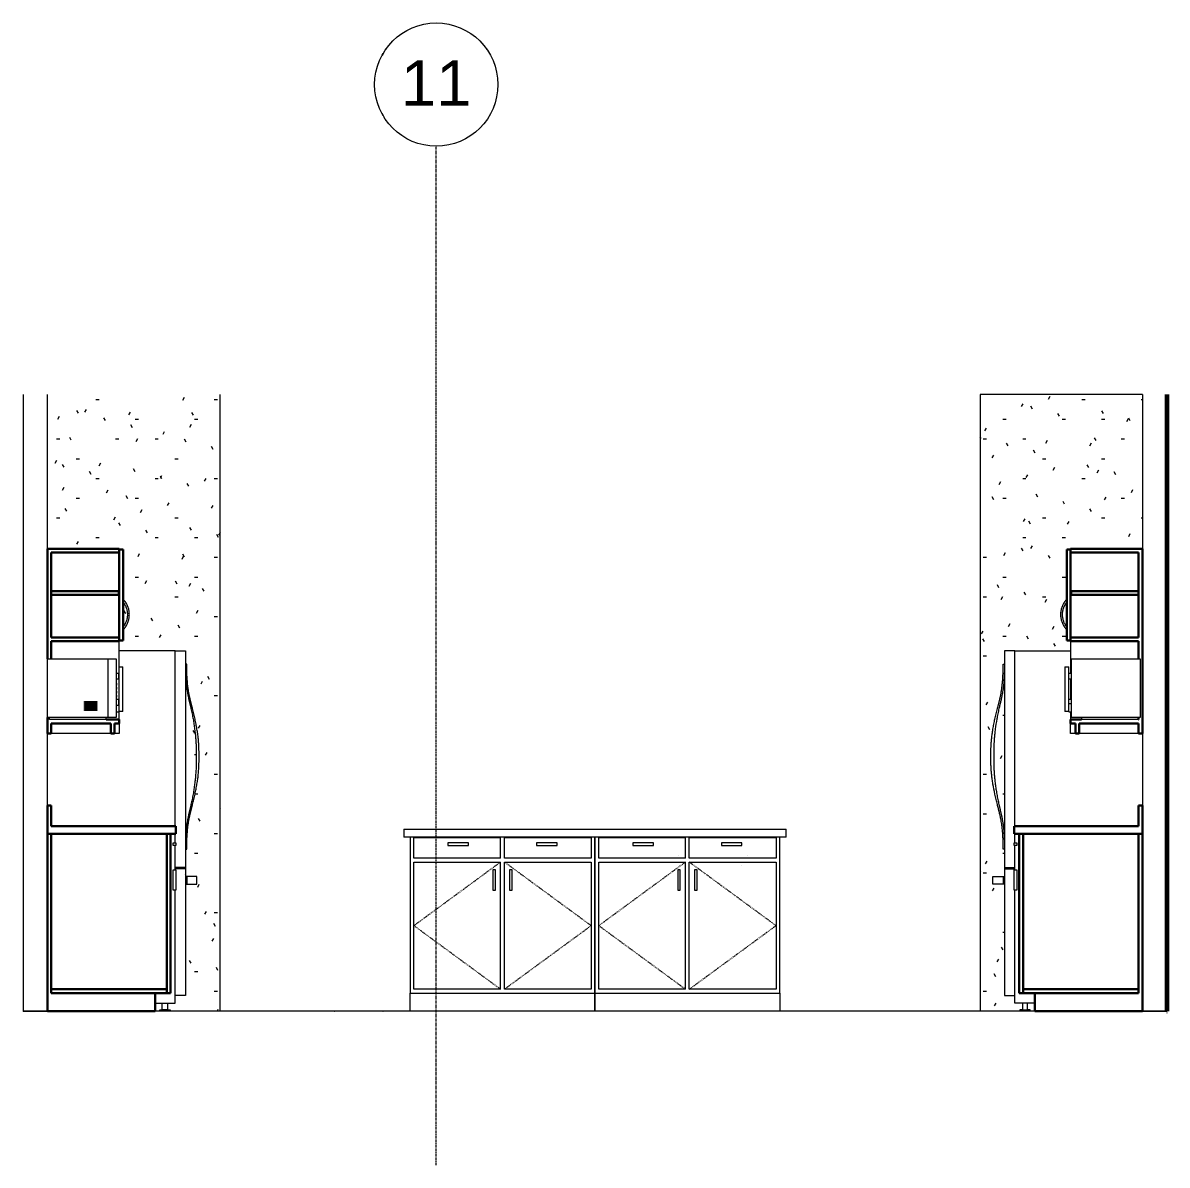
# Model space of a CAD drawing. Header units: inches. Extents: x -1667 to 6650, y -30 to 273.
# Drawn here: x 949.3 to 1172.1, y -30 to 192.4 of the extents above; entities that cross this region are included whole.
import ezdxf

# ---------------------------------------------------------------- set-up
doc = ezdxf.new("R2010")
doc.units = ezdxf.units.IN
doc.header["$MEASUREMENT"] = 0
doc.linetypes.add('Dash', pattern=[0.25, 0.125, -0.125])
doc.linetypes.add('Grid Line 1_2_', pattern=[0.875, 0.5, -0.125, 0.125, -0.125])
for name, color, linetype, lineweight in [('A-GENM', 13, 'Continuous', 9), ('A-WALL-PATT', 111, 'Continuous', 18), ('C-BLDG-PADS', 91, 'Continuous', 9), ('I-FURN', 30, 'Continuous', 9), ('I-WALL', 2, 'Continuous', 18), ('Q-CASE', 31, 'Continuous', 9), ('Q-SPCQ', 91, 'Continuous', 9), ('S-GRID', 1, 'Continuous', 9), ('S-GRID-IDEN', 1, 'Continuous', 9)]:
    doc.layers.add(name, color=color, linetype=linetype, lineweight=lineweight)
doc.styles.add('Arial', font='arial.ttf', dxfattribs={"height": 8.851796})
pattern_1 = [(0, (-2070.098, 0), (15.36, 3.84), [0.634, -10.886, 0.634, -10.886, -61.44]), (0, (-2070.098, 0), (15.36, 3.84), [-23.04, 0.634, -22.406, 0.634, -10.886, -26.88]), (0, (-2070.098, 0), (15.36, 3.84), [-57.6, 0.634, -7.046, 0.634, -18.566]), (120, (-2064.338, 1.92), (-11.0055376, 11.38215), [0.634, -10.886, 0.634, -10.886, -61.44]), (120, (-2064.338, 1.92), (-11.0055376, 11.38215), [-23.04, 0.634, -22.406, 0.634, -10.886, -26.88]), (120, (-2064.338, 1.92), (-11.0055376, 11.38215), [-57.6, 0.634, -7.046, 0.634, -18.566]), (240, (-2062.418, 9.6), (-4.3544624, -15.22215), [0.634, -10.886, 0.634, -10.886, -61.44]), (240, (-2062.418, 9.6), (-4.3544624, -15.22215), [-23.04, 0.634, -22.406, 0.634, -10.886, -26.88]), (240, (-2062.418, 9.6), (-4.3544624, -15.22215), [-57.6, 0.634, -7.046, 0.634, -18.566])]

# ---------------------------------------------------------------- blocks, each defined once
blk = doc.blocks.new('Grid - Grid Head - Circle-50561-Kitchen - South Elevation')
at = {"layer": 'S-GRID-IDEN', "color": 7}
blk.add_circle((-1040.31, 180.37), 12, dxfattribs=at)
blk = doc.blocks.new('Open Source Metal Building_Exterior_rvt-6-Kitchen - South Elevation')
at = {"layer": 'C-BLDG-PADS'}
h = blk.add_hatch(dxfattribs=at)
h.set_pattern_fill('FP_17', style=0, pattern_type=2)
h.set_pattern_definition([(50, (-2070.098, 0), (13.77135, -1.20496), [1.44, -15.84]), (355, (-2070.098, 0), (-2.66442, 14.44218), [1.152, -12.672]), (100.451, (-2068.95, -0.1), (11.10708, 13.23737), [1.224, -13.462]), (46.184, (-2070.098, 3.84), (20.49128, -3.17785), [2.16, -23.76]), (96.636, (-2068.39, 3.575), (17.94587, 18.70315), [1.836, -20.193]), (351.184, (-2070.098, 3.84), (17.9454, 18.7026), [1.728, -19.008]), (21, (-2068.178, 2.88), (11.46052, -7.73037), [1.44, -15.84]), (326, (-2068.178, 2.88), (4.67135, 13.92315), [1.152, -12.672]), (71.451, (-2067.223, 2.236), (16.13207, 6.19284), [1.224, -13.462]), (37.5, (-2070.098, 0), (0.233123, 6.39175), [0.634, -11.885, 0.634, -12.23, -12.72]), (37.5, (-2070.098, 0), (0.233123, 6.39175), [-25.382, 0.634, -12.086]), (7.5, (-2070.098, 0), (5.05073, 7.57304), [0.634, -6.701, 0.634, -11.597, -4.848]), (7.5, (-2070.098, 0), (5.05073, 7.57304), [-19.565, 0.634, -4.214]), (327.5, (-2074.38, 0), (10.24958, -0.43289), [0.634, -4.166, 0.634, -14.342, -19.872]), (327.5, (-2074.38, 0), (10.24958, -0.43289), [-19.776, 0.634, -19.238]), (317.5, (-2076.3, 0), (11.19739, 1.922144), [0.634, -5.606, 0.634, -9.312, -14.112]), (317.5, (-2076.3, 0), (11.19739, 1.922144), [-16.186, 0.634, -13.478])])
h.paths.add_polyline_path([(-981.54, -0.04), (-897.99, -0.04), (-897.99, 0), (-1120.8, 0), (-1120.8, -0.04), (-988.51, -0.04)], flags=0)
at = {"layer": 'C-BLDG-PADS', "color": 250, "lineweight": 18}
blk.add_line((-897.99, 0), (-1120.8, 0), dxfattribs=at)
at = {"layer": 'S-GRID', "linetype": 'Grid Line 1_2_'}
blk.add_line((-1040.31, -30), (-1040.31, 168.38), dxfattribs=at)
at = {"layer": 'S-GRID-IDEN', "insert": (-1040.31, 185.09), "char_height": 8.852, "width": 16.416, "attachment_point": 2, "line_spacing_factor": 0.938532, "style": 'Arial', "bg_fill": 3, "box_fill_scale": 1.25, "bg_fill_color": 0, "bg_fill_transparency": 0}
blk.add_mtext('11', dxfattribs=at)
at = {"color": 130, "lineweight": 5}
blk.add_blockref('Grid - Grid Head - Circle-50561-Kitchen - South Elevation', (0, 0), dxfattribs=at)
blk = doc.blocks.new('Counter Top-L Shaped - 24_ Depth U SHAPED-689926-Kitchen - South Elevation')
at = {"layer": 'Q-CASE', "lineweight": 30}
for p, q in [((-1115.28, 40), (-1116.03, 40)), ((-1116.03, 40), (-1116.03, 34.5)), ((-1115.28, 36), (-1115.28, 40)), ((-902.78, 40), (-903.53, 40)), ((-903.53, 40), (-903.53, 36)), ((-902.78, 34.5), (-902.78, 40)), ((-1091.03, 36), (-1115.28, 36)), ((-1091.03, 34.5), (-1091.03, 36)), ((-903.53, 36), (-927.78, 36)), ((-927.78, 36), (-927.78, 34.5)), ((-1116.03, 34.5), (-1091.03, 34.5)), ((-927.78, 34.5), (-902.78, 34.5))]:
    blk.add_line(p, q, dxfattribs=at)
blk = doc.blocks.new('Haworth_Chair_Hi-Pad_Stool - High-336028-Kitchen - South Elevation')
at = {"layer": 'I-FURN'}
for p, q in [((-993.03, 28.36), (-993.03, 28.36)), ((-980.78, 28.29), (-980.78, 28.29))]:
    blk.add_line(p, q, dxfattribs=at)
at = {"layer": 'I-FURN', "flags": 128}
for points in [[(-993.19, 30.25), (-993.2, 30.25), (-993.2, 30.25)], [(-979.61, 30.25), (-979.61, 30.25), (-979.61, 30.25)]]:
    blk.add_lwpolyline(points, dxfattribs=at)
blk = doc.blocks.new('Refrigeration-Dacor-Millennia - PF36BNDFBK-518783-Kitchen - South Elevation')
at = {"layer": 'A-GENM', "lineweight": 18}
for p, q in [((-927.65, 70.12), (-929.65, 70.12)), ((-929.65, 70.12), (-929.65, 27.59)), ((-927.65, 36), (-927.65, 70.12)), ((-927.65, 32.75), (-927.65, 34.5)), ((-927.65, 27.5), (-927.65, 32.25)), ((-929.65, 27.59), (-929.65, 3)), ((-927.65, 3), (-927.65, 23.5)), ((-929.65, 3), (-927.65, 3))]:
    blk.add_line(p, q, dxfattribs=at)
at = {"layer": 'A-GENM'}
for p, q in [((-927.65, 70.12), (-929.65, 70.12)), ((-929.65, 70.12), (-929.65, 3)), ((-927.65, 36), (-927.65, 70.12)), ((-929.9, 67.53), (-929.65, 67.53)), ((-927.65, 32.75), (-927.65, 34.5)), ((-929.65, 31.53), (-929.9, 31.53)), ((-927.65, 27.5), (-927.65, 32.25)), ((-929.65, 27.94), (-927.65, 27.94)), ((-929.65, 27.69), (-927.65, 27.69)), ((-931.9, 24.69), (-931.9, 26.19)), ((-931.9, 26.19), (-929.65, 26.19)), ((-929.65, 24.69), (-931.9, 24.69)), ((-929.9, 26.19), (-929.9, 24.69)), ((-927.65, 3), (-927.65, 23.5)), ((-929.65, 3), (-927.65, 3)), ((-926.15, 0.25), (-926.65, 0.25)), ((-926.65, 0.25), (-926.65, 0)), ((-926.15, 1.5), (-926.15, 0.25)), ((-926.15, 0.25), (-925.15, 0.25)), ((-925.15, 0.25), (-925.15, 1.5)), ((-924.65, 0.25), (-925.15, 0.25)), ((-924.65, 0), (-924.65, 0.25))]:
    blk.add_line(p, q, dxfattribs=at)
for points in [[(-929.9, 31.53), (-929.9, 32.12), (-929.92, 32.95), (-929.96, 33.95), (-930.01, 34.63), (-930.06, 35.26), (-930.12, 35.86), (-930.2, 36.4), (-930.28, 36.91), (-930.36, 37.39), (-930.44, 37.76), (-930.5, 38.05), (-930.56, 38.34), (-930.65, 38.67), (-930.73, 39), (-930.8, 39.26), (-930.86, 39.51), (-930.95, 39.82), (-931.06, 40.23), (-931.17, 40.7), (-931.34, 41.37), (-931.6, 42.55), (-931.86, 43.88), (-932.05, 45.12), (-932.16, 45.98), (-932.23, 46.77), (-932.27, 47.51), (-932.3, 48.2), (-932.3, 48.87), (-932.3, 49.53), (-932.3, 50.19), (-932.3, 50.86), (-932.27, 51.56), (-932.23, 52.29), (-932.16, 53.09), (-932.05, 53.95), (-931.91, 54.87), (-931.73, 55.85), (-931.53, 56.85), (-931.34, 57.69), (-931.17, 58.37), (-931.07, 58.79), (-930.98, 59.12), (-930.91, 59.37), (-930.85, 59.62), (-930.78, 59.87), (-930.71, 60.13), (-930.65, 60.39), (-930.58, 60.66), (-930.52, 60.94), (-930.45, 61.23), (-930.39, 61.52), (-930.33, 61.83), (-930.28, 62.15), (-930.22, 62.49), (-930.17, 62.84), (-930.13, 63.21), (-930.08, 63.6), (-930.04, 64.01), (-930.01, 64.44), (-929.98, 64.89), (-929.94, 65.52), (-929.91, 66.38), (-929.9, 67.14), (-929.9, 67.53)], [(-929.65, 67.53), (-929.65, 66.94), (-929.67, 66.11), (-929.71, 65.12), (-929.76, 64.43), (-929.81, 63.8), (-929.87, 63.21), (-929.94, 62.66), (-930.02, 62.15), (-930.1, 61.67), (-930.18, 61.3), (-930.24, 61.01), (-930.3, 60.73), (-930.37, 60.39), (-930.45, 60.07), (-930.51, 59.81), (-930.57, 59.55), (-930.65, 59.24), (-930.75, 58.83), (-930.85, 58.37), (-930.99, 57.7), (-931.22, 56.51), (-931.42, 55.18), (-931.57, 53.95), (-931.65, 53.09), (-931.7, 52.3), (-931.73, 51.56), (-931.75, 50.86), (-931.75, 50.19), (-931.75, 49.53), (-931.75, 48.87), (-931.75, 48.2), (-931.73, 47.51), (-931.7, 46.77), (-931.65, 45.98), (-931.57, 45.12), (-931.46, 44.19), (-931.32, 43.22), (-931.15, 42.21), (-930.99, 41.37), (-930.85, 40.7), (-930.76, 40.28), (-930.68, 39.94), (-930.62, 39.69), (-930.56, 39.45), (-930.5, 39.19), (-930.44, 38.93), (-930.37, 38.67), (-930.31, 38.4), (-930.25, 38.12), (-930.19, 37.83), (-930.13, 37.54), (-930.08, 37.23), (-930.02, 36.91), (-929.97, 36.57), (-929.92, 36.22), (-929.87, 35.85), (-929.83, 35.46), (-929.79, 35.05), (-929.76, 34.62), (-929.73, 34.18), (-929.69, 33.54), (-929.66, 32.68), (-929.65, 31.93), (-929.65, 31.53)]]:
    blk.add_open_spline(points, degree=3, knots=[-1, -1, -1, -1, -0.977941, -0.966912, -0.955882, -0.944853, -0.933824, -0.922794, -0.911765, -0.900735, -0.889706, -0.884191, -0.878676, -0.867647, -0.856618, -0.851103, -0.845588, -0.834559, -0.823529, -0.808824, -0.794118, -0.764706, -0.705882, -0.676471, -0.647059, -0.617647, -0.588235, -0.558824, -0.529412, -0.5, -0.470588, -0.441176, -0.411765, -0.382353, -0.352941, -0.323529, -0.294118, -0.264706, -0.235294, -0.205882, -0.191176, -0.176471, -0.169118, -0.161765, -0.154412, -0.147059, -0.139706, -0.132353, -0.125, -0.117647, -0.110294, -0.102941, -0.095588, -0.088235, -0.080882, -0.073529, -0.066176, -0.058824, -0.051471, -0.044118, -0.036765, -0.029412, -0.014706, 0, 0, 0, 0], dxfattribs=at)
at = {"layer": 'Q-SPCQ'}
for p, q in [((-927.65, 36), (-927.65, 70.12)), ((-927.65, 70.12), (-916.78, 70.12)), ((-927.65, 32.75), (-927.65, 34.5)), ((-927.65, 27.5), (-927.65, 32.25)), ((-927.65, 1.5), (-927.65, 23.5)), ((-923.78, 1.5), (-927.65, 1.5))]:
    blk.add_line(p, q, dxfattribs=at)
blk = doc.blocks.new('Refrigeration-Dacor-Millennia - PF36BNDFBK-519146-Kitchen - South Elevation')
at = {"layer": 'A-GENM', "lineweight": 18}
for p, q in [((-1091.15, 70.12), (-1089.15, 70.12)), ((-1091.15, 36), (-1091.15, 70.12)), ((-1089.15, 70.12), (-1089.15, 27.59)), ((-1091.15, 32.75), (-1091.15, 34.5)), ((-1091.15, 27.5), (-1091.15, 32.25)), ((-1089.15, 27.59), (-1089.15, 3)), ((-1091.15, 3), (-1091.15, 23.5)), ((-1089.15, 3), (-1091.15, 3))]:
    blk.add_line(p, q, dxfattribs=at)
at = {"layer": 'A-GENM'}
for p, q in [((-1091.15, 70.12), (-1089.15, 70.12)), ((-1091.15, 36), (-1091.15, 70.12)), ((-1089.15, 70.12), (-1089.15, 3)), ((-1088.9, 67.53), (-1089.15, 67.53)), ((-1091.15, 32.75), (-1091.15, 34.5)), ((-1091.15, 27.5), (-1091.15, 32.25)), ((-1089.15, 31.53), (-1088.9, 31.53)), ((-1089.15, 27.94), (-1091.15, 27.94)), ((-1089.15, 27.69), (-1091.15, 27.69)), ((-1086.9, 26.19), (-1089.15, 26.19)), ((-1089.15, 24.69), (-1086.9, 24.69)), ((-1088.9, 26.19), (-1088.9, 24.69)), ((-1086.9, 24.69), (-1086.9, 26.19)), ((-1091.15, 3), (-1091.15, 23.5)), ((-1089.15, 3), (-1091.15, 3)), ((-1094.15, 0.25), (-1093.65, 0.25)), ((-1094.15, 0), (-1094.15, 0.25)), ((-1093.65, 0.25), (-1093.65, 1.5)), ((-1092.65, 0.25), (-1093.65, 0.25)), ((-1092.65, 1.5), (-1092.65, 0.25)), ((-1092.65, 0.25), (-1092.15, 0.25)), ((-1092.15, 0.25), (-1092.15, 0))]:
    blk.add_line(p, q, dxfattribs=at)
for points, knots in [([(-1089.15, 67.53), (-1089.15, 67.14), (-1089.14, 66.38), (-1089.11, 65.52), (-1089.08, 64.89), (-1089.05, 64.44), (-1089.01, 64.01), (-1088.98, 63.6), (-1088.93, 63.21), (-1088.89, 62.84), (-1088.84, 62.49), (-1088.78, 62.15), (-1088.73, 61.83), (-1088.67, 61.52), (-1088.61, 61.23), (-1088.56, 60.94), (-1088.49, 60.66), (-1088.43, 60.39), (-1088.37, 60.13), (-1088.31, 59.87), (-1088.25, 59.62), (-1088.19, 59.37), (-1088.13, 59.12), (-1088.05, 58.79), (-1087.95, 58.37), (-1087.81, 57.7), (-1087.65, 56.85), (-1087.49, 55.85), (-1087.35, 54.87), (-1087.24, 53.95), (-1087.16, 53.09), (-1087.11, 52.3), (-1087.06, 51.31), (-1087.05, 50.41), (-1087.05, 49.53), (-1087.05, 48.87), (-1087.06, 48.2), (-1087.08, 47.27), (-1087.13, 46.26), (-1087.24, 45.12), (-1087.35, 44.19), (-1087.49, 43.22), (-1087.65, 42.21), (-1087.81, 41.37), (-1087.95, 40.7), (-1088.05, 40.28), (-1088.13, 39.94), (-1088.19, 39.69), (-1088.25, 39.45), (-1088.31, 39.19), (-1088.37, 38.93), (-1088.43, 38.67), (-1088.49, 38.4), (-1088.56, 38.12), (-1088.61, 37.83), (-1088.67, 37.54), (-1088.73, 37.23), (-1088.78, 36.91), (-1088.84, 36.57), (-1088.89, 36.22), (-1088.93, 35.85), (-1088.98, 35.46), (-1089.01, 35.05), (-1089.05, 34.62), (-1089.08, 34.18), (-1089.11, 33.54), (-1089.14, 32.68), (-1089.15, 31.93), (-1089.15, 31.53)], [0, 0, 0, 0, 0.014706, 0.029412, 0.036765, 0.044118, 0.051471, 0.058824, 0.066176, 0.073529, 0.080882, 0.088235, 0.095588, 0.102941, 0.110294, 0.117647, 0.125, 0.132353, 0.139706, 0.147059, 0.154412, 0.161765, 0.169118, 0.176471, 0.191176, 0.205882, 0.235294, 0.264706, 0.294118, 0.323529, 0.352941, 0.382353, 0.411765, 0.470588, 0.5, 0.529412, 0.558824, 0.588235, 0.647059, 0.676471, 0.705882, 0.735294, 0.764706, 0.794118, 0.808824, 0.823529, 0.830882, 0.838235, 0.845588, 0.852941, 0.860294, 0.867647, 0.875, 0.882353, 0.889706, 0.897059, 0.904412, 0.911765, 0.919118, 0.926471, 0.933824, 0.941176, 0.948529, 0.955882, 0.963235, 0.970588, 0.985294, 1, 1, 1, 1]), ([(-1088.9, 31.53), (-1088.9, 31.93), (-1088.89, 32.68), (-1088.86, 33.54), (-1088.83, 34.18), (-1088.8, 34.63), (-1088.76, 35.05), (-1088.72, 35.46), (-1088.68, 35.85), (-1088.63, 36.22), (-1088.58, 36.57), (-1088.53, 36.91), (-1088.47, 37.23), (-1088.41, 37.54), (-1088.35, 37.84), (-1088.29, 38.12), (-1088.23, 38.4), (-1088.16, 38.67), (-1088.09, 38.93), (-1088.03, 39.19), (-1087.96, 39.45), (-1087.89, 39.7), (-1087.83, 39.94), (-1087.74, 40.28), (-1087.63, 40.7), (-1087.47, 41.37), (-1087.28, 42.21), (-1087.07, 43.22), (-1086.9, 44.19), (-1086.75, 45.12), (-1086.61, 46.26), (-1086.54, 47.27), (-1086.51, 48.2), (-1086.5, 48.87), (-1086.5, 49.53), (-1086.5, 50.19), (-1086.51, 50.86), (-1086.53, 51.56), (-1086.57, 52.29), (-1086.64, 53.09), (-1086.75, 53.95), (-1086.9, 54.87), (-1087.07, 55.85), (-1087.28, 56.85), (-1087.47, 57.69), (-1087.63, 58.37), (-1087.74, 58.79), (-1087.83, 59.12), (-1087.89, 59.37), (-1087.96, 59.62), (-1088.03, 59.87), (-1088.09, 60.13), (-1088.16, 60.39), (-1088.23, 60.66), (-1088.29, 60.94), (-1088.35, 61.23), (-1088.41, 61.52), (-1088.47, 61.83), (-1088.53, 62.15), (-1088.58, 62.49), (-1088.63, 62.84), (-1088.68, 63.21), (-1088.72, 63.6), (-1088.76, 64.01), (-1088.8, 64.44), (-1088.83, 64.89), (-1088.86, 65.52), (-1088.89, 66.38), (-1088.9, 67.14), (-1088.9, 67.53)], [0, 0, 0, 0, 0.014706, 0.029412, 0.036765, 0.044118, 0.051471, 0.058824, 0.066176, 0.073529, 0.080882, 0.088235, 0.095588, 0.102941, 0.110294, 0.117647, 0.125, 0.132353, 0.139706, 0.147059, 0.154412, 0.161765, 0.169118, 0.176471, 0.191176, 0.205882, 0.235294, 0.264706, 0.294118, 0.323529, 0.352941, 0.411765, 0.441176, 0.470588, 0.5, 0.529412, 0.558824, 0.588235, 0.617647, 0.647059, 0.676471, 0.705882, 0.735294, 0.764706, 0.794118, 0.808824, 0.823529, 0.830882, 0.838235, 0.845588, 0.852941, 0.860294, 0.867647, 0.875, 0.882353, 0.889706, 0.897059, 0.904412, 0.911765, 0.919118, 0.926471, 0.933824, 0.941176, 0.948529, 0.955882, 0.963235, 0.970588, 0.985294, 1, 1, 1, 1])]:
    blk.add_open_spline(points, degree=3, knots=knots, dxfattribs=at)
at = {"layer": 'Q-SPCQ'}
for p, q in [((-1091.15, 70.12), (-1102.03, 70.12)), ((-1091.15, 36), (-1091.15, 70.12)), ((-1091.15, 32.75), (-1091.15, 34.5)), ((-1091.15, 27.5), (-1091.15, 32.25)), ((-1091.15, 1.5), (-1091.15, 23.5)), ((-1095.03, 1.5), (-1091.15, 1.5))]:
    blk.add_line(p, q, dxfattribs=at)
blk = doc.blocks.new('Base Cabinet-Double Door _ 2 Drawer - 33_-581383-Kitchen - South Elevation')
at = {"layer": 'Q-CASE', "lineweight": 30}
for p, q in [((-926.03, 34.5), (-926.78, 34.5)), ((-926.78, 34.5), (-926.78, 3.5)), ((-926.03, 3.5), (-926.03, 34.5)), ((-903.53, 34.5), (-903.53, 3.5)), ((-902.78, 34.5), (-903.53, 34.5)), ((-902.78, 0), (-902.78, 34.5)), ((-926.78, 3.5), (-926.03, 3.5)), ((-903.53, 4.25), (-926.03, 4.25)), ((-926.03, 4.25), (-926.03, 3.5)), ((-926.03, 3.5), (-903.53, 3.5)), ((-903.53, 3.5), (-923.78, 3.5)), ((-923.78, 3.5), (-923.78, 0)), ((-903.53, 3.5), (-903.53, 4.25)), ((-923.78, 0), (-902.78, 0))]:
    blk.add_line(p, q, dxfattribs=at)
at = {"layer": 'Q-CASE'}
for p, q in [((-927.78, 32.25), (-927.78, 32.75)), ((-927.78, 32.75), (-927.28, 32.75)), ((-927.28, 32.25), (-927.78, 32.25)), ((-927.28, 32.75), (-927.28, 32.25)), ((-927.78, 23.5), (-927.78, 27.5)), ((-927.78, 27.5), (-927.28, 27.5)), ((-927.28, 27.5), (-927.28, 23.5)), ((-927.28, 23.5), (-927.78, 23.5))]:
    blk.add_line(p, q, dxfattribs=at)
blk = doc.blocks.new('Base Cabinet-Double Door _ 2 Drawer - 36_-581377-Kitchen - South Elevation')
at = {"layer": 'Q-CASE'}
for p, q in [((-1009.4, 33.86), (-1009.4, 3.5)), ((-1008.65, 29.75), (-1008.65, 33.75)), ((-1008.65, 33.75), (-991.78, 33.75)), ((-991.78, 29.75), (-991.78, 33.75)), ((-991.03, 33.75), (-974.15, 33.75)), ((-991.03, 29.75), (-991.03, 33.75)), ((-974.15, 33.75), (-974.15, 29.75)), ((-973.4, 3.5), (-973.4, 33.86)), ((-998.03, 32.75), (-1002.03, 32.75)), ((-1002.03, 32.75), (-1002.03, 32.25)), ((-1002.03, 32.25), (-998.03, 32.25)), ((-998.03, 32.25), (-998.03, 32.75)), ((-980.78, 32.75), (-984.78, 32.75)), ((-984.78, 32.75), (-984.78, 32.25)), ((-984.78, 32.25), (-980.78, 32.25)), ((-980.78, 32.25), (-980.78, 32.75)), ((-991.78, 29.75), (-1008.65, 29.75)), ((-1008.65, 4.25), (-1008.65, 29)), ((-1008.65, 29), (-991.78, 29)), ((-991.78, 4.25), (-991.78, 29)), ((-974.15, 29.75), (-991.03, 29.75)), ((-991.03, 29), (-974.15, 29)), ((-991.03, 4.25), (-991.03, 29)), ((-974.15, 29), (-974.15, 4.25)), ((-992.78, 27.5), (-993.28, 27.5)), ((-993.28, 27.5), (-993.28, 23.5)), ((-992.78, 23.5), (-992.78, 27.5)), ((-989.53, 27.5), (-990.03, 27.5)), ((-990.03, 27.5), (-990.03, 23.5)), ((-989.53, 23.5), (-989.53, 27.5)), ((-993.28, 23.5), (-992.78, 23.5)), ((-990.03, 23.5), (-989.53, 23.5)), ((-1009.4, 3.5), (-973.4, 3.5)), ((-1009.4, 0), (-1009.4, 3.5)), ((-991.78, 4.25), (-1008.65, 4.25)), ((-974.15, 4.25), (-991.03, 4.25)), ((-973.4, 3.5), (-973.4, 0))]:
    blk.add_line(p, q, dxfattribs=at)
at = {"layer": 'Q-CASE', "linetype": 'Dash'}
for p, q in [((-991.78, 29), (-1008.65, 16.62)), ((-974.15, 16.62), (-991.03, 29)), ((-1008.65, 16.62), (-991.78, 4.25)), ((-991.03, 4.25), (-974.15, 16.62))]:
    blk.add_line(p, q, dxfattribs=at)
blk = doc.blocks.new('293304 - 293304 2-686755-Kitchen - South Elevation')
at = {"layer": 'Q-CASE', "lineweight": 30}
for p, q in [((-916.78, 89.87), (-917.53, 89.87)), ((-917.53, 89.87), (-917.53, 72.12)), ((-902.78, 90), (-916.78, 90)), ((-916.78, 90), (-916.78, 89.25)), ((-916.78, 72.12), (-916.78, 89.87)), ((-916.78, 89.25), (-903.53, 89.25)), ((-903.53, 89.25), (-903.53, 72.75)), ((-902.78, 54), (-902.78, 90)), ((-903.53, 81.75), (-916.65, 81.75)), ((-916.65, 81.75), (-916.65, 81)), ((-916.65, 81), (-903.53, 81)), ((-903.53, 81), (-903.53, 81.75)), ((-917.53, 72.12), (-916.78, 72.12)), ((-903.53, 72.75), (-916.78, 72.75)), ((-916.78, 72.75), (-916.78, 72)), ((-916.78, 72), (-903.53, 72)), ((-903.53, 72), (-903.53, 68.56)), ((-914.66, 56.75), (-916.78, 56.75)), ((-916.78, 56.75), (-916.78, 56)), ((-916.78, 56), (-915.85, 56)), ((-915.85, 56), (-915.85, 54)), ((-915.1, 54), (-915.1, 56)), ((-915.1, 56), (-903.53, 56)), ((-903.53, 56.75), (-903.63, 56.75)), ((-903.53, 57.14), (-903.53, 56.75)), ((-903.53, 56), (-903.53, 54)), ((-915.85, 54), (-915.1, 54)), ((-903.53, 54), (-902.78, 54))]:
    blk.add_line(p, q, dxfattribs=at)
at = {"layer": 'Q-CASE'}
for p, q in [((-916.78, 72), (-916.78, 65.79)), ((-916.78, 64.59), (-916.78, 60.69)), ((-916.78, 58.23), (-916.78, 56.75)), ((-916.78, 54), (-916.78, 56)), ((-915.85, 54), (-916.78, 54)), ((-903.53, 54), (-915.1, 54))]:
    blk.add_line(p, q, dxfattribs=at)
at = {"layer": 'Q-CASE', "flags": 128}
for points in [[(-917.53, 80.21), (-917.65, 80.08), (-917.76, 79.94), (-917.87, 79.81), (-917.97, 79.66), (-918.06, 79.52), (-918.15, 79.37), (-918.24, 79.21), (-918.32, 79.06), (-918.39, 78.9), (-918.45, 78.74), (-918.51, 78.57), (-918.56, 78.4), (-918.61, 78.24), (-918.64, 78.07), (-918.68, 77.89), (-918.7, 77.72), (-918.72, 77.55), (-918.73, 77.37), (-918.73, 77.2), (-918.73, 77.02), (-918.72, 76.85), (-918.7, 76.67), (-918.67, 76.5), (-918.64, 76.33), (-918.6, 76.16), (-918.56, 75.99), (-918.51, 75.82), (-918.45, 75.66), (-918.38, 75.5), (-918.31, 75.34), (-918.24, 75.18), (-918.15, 75.03), (-918.06, 74.88), (-917.97, 74.73), (-917.86, 74.59), (-917.76, 74.45), (-917.64, 74.32), (-917.53, 74.19)], [(-917.53, 74.77), (-917.62, 74.89), (-917.71, 75.02), (-917.79, 75.16), (-917.87, 75.3), (-917.94, 75.44), (-918.01, 75.58), (-918.07, 75.73), (-918.13, 75.88), (-918.18, 76.03), (-918.22, 76.19), (-918.26, 76.34), (-918.29, 76.5), (-918.32, 76.65), (-918.34, 76.81), (-918.35, 76.97), (-918.35, 77.13), (-918.35, 77.29), (-918.35, 77.45), (-918.33, 77.61), (-918.31, 77.77), (-918.29, 77.93), (-918.26, 78.08), (-918.22, 78.24), (-918.17, 78.39), (-918.12, 78.54), (-918.07, 78.69), (-918, 78.84), (-917.93, 78.98), (-917.86, 79.12), (-917.78, 79.26), (-917.7, 79.4), (-917.6, 79.53), (-917.53, 79.63)]]:
    blk.add_lwpolyline(points, dxfattribs=at)
at = {"layer": 'Q-CASE'}
for points in [[(-917.53, 80.19), (-917.53, 80.19), (-917.53, 80.19), (-917.53, 80.2), (-917.53, 80.2), (-917.53, 80.21), (-917.53, 80.2), (-917.53, 80.2), (-917.53, 80.19), (-917.53, 80.19), (-917.53, 80.19)], [(-917.53, 74.21), (-917.53, 74.21), (-917.53, 74.21), (-917.53, 74.2), (-917.53, 74.2), (-917.53, 74.19), (-917.53, 74.2), (-917.53, 74.2), (-917.53, 74.21), (-917.53, 74.21), (-917.53, 74.21)]]:
    blk.add_open_spline(points, degree=3, knots=[0.4, 0.4, 0.4, 0.4, 0.4125, 0.425, 0.45, 0.5, 0.55, 0.575, 0.5875, 0.6, 0.6, 0.6, 0.6], dxfattribs=at)
blk = doc.blocks.new('Small_Microwave_14381 - Small_Microwave_14381-624995-Kitchen - South Elevation')
at = {"layer": 'I-FURN'}
for p, q in [((-1116.03, 68.56), (-1109.33, 68.56)), ((-1116.03, 57.14), (-1116.03, 68.56)), ((-1109.33, 68.56), (-1104.22, 68.56)), ((-1104.22, 68.56), (-1102.64, 68.56)), ((-1104.22, 57.14), (-1104.22, 68.56)), ((-1104.22, 57.14), (-1104.22, 68.56)), ((-1102.64, 68.56), (-1102.64, 57.14)), ((-1102.13, 66.99), (-1102.13, 58.32)), ((-1102.13, 66.99), (-1101.74, 66.99)), ((-1101.74, 66.99), (-1101.34, 66.99)), ((-1101.34, 58.32), (-1101.34, 66.99)), ((-1102.64, 65.79), (-1102.1, 65.79)), ((-1102.1, 64.59), (-1102.1, 65.79)), ((-1102.1, 64.59), (-1102.64, 64.59)), ((-1102.64, 63.84), (-1102.57, 63.84)), ((-1102.64, 63.44), (-1102.57, 63.44)), ((-1102.64, 63.05), (-1102.57, 63.05)), ((-1102.64, 62.66), (-1102.57, 62.66)), ((-1102.57, 63.84), (-1102.57, 63.44)), ((-1102.57, 63.05), (-1102.57, 62.66)), ((-1108.79, 60.06), (-1108.79, 60.26)), ((-1108.79, 60.26), (-1106.42, 60.26)), ((-1106.42, 60.26), (-1106.42, 60.06)), ((-1102.64, 62.26), (-1102.57, 62.26)), ((-1102.64, 61.87), (-1102.57, 61.87)), ((-1102.64, 61.47), (-1102.57, 61.47)), ((-1102.64, 61.08), (-1102.57, 61.08)), ((-1102.64, 60.69), (-1102.1, 60.69)), ((-1102.57, 62.26), (-1102.57, 61.87)), ((-1102.57, 61.47), (-1102.57, 61.08)), ((-1102.1, 59.51), (-1102.1, 60.69)), ((-1106.42, 60.06), (-1108.79, 60.06)), ((-1108.79, 59.67), (-1108.79, 59.86)), ((-1108.79, 59.86), (-1106.42, 59.86)), ((-1106.42, 59.67), (-1108.79, 59.67)), ((-1108.79, 59.27), (-1108.79, 59.47)), ((-1108.79, 59.47), (-1106.42, 59.47)), ((-1106.42, 59.27), (-1108.79, 59.27)), ((-1108.79, 58.88), (-1108.79, 59.07)), ((-1108.79, 59.07), (-1106.42, 59.07)), ((-1106.42, 58.88), (-1108.79, 58.88)), ((-1108.79, 58.48), (-1108.79, 58.68)), ((-1108.79, 58.68), (-1106.42, 58.68)), ((-1106.42, 58.48), (-1108.79, 58.48)), ((-1106.42, 59.86), (-1106.42, 59.67)), ((-1106.42, 59.47), (-1106.42, 59.27)), ((-1106.42, 59.07), (-1106.42, 58.88)), ((-1106.42, 58.68), (-1106.42, 58.48)), ((-1102.1, 59.51), (-1102.64, 59.51)), ((-1102.64, 58.23), (-1102.15, 58.23)), ((-1102.15, 59.51), (-1102.15, 59.02)), ((-1102.15, 59.02), (-1102.15, 58.23)), ((-1101.74, 58.32), (-1102.13, 58.32)), ((-1101.34, 58.32), (-1101.74, 58.32)), ((-1109.33, 57.14), (-1116.03, 57.14)), ((-1115.63, 56.75), (-1115.63, 57.14)), ((-1109.33, 56.75), (-1115.63, 56.75)), ((-1104.22, 57.14), (-1109.33, 57.14)), ((-1104.61, 56.75), (-1109.33, 56.75)), ((-1104.61, 56.75), (-1104.61, 57.14)), ((-1102.64, 57.14), (-1104.22, 57.14))]:
    blk.add_line(p, q, dxfattribs=at)
blk = doc.blocks.new('M_Counter Top-Island - 1220mm Depth-640051-Kitchen - South Elevation')
at = {"layer": 'Q-CASE'}
for p, q in [((-1046.65, 35.43), (-972.15, 35.43)), ((-1046.65, 35.43), (-1046.65, 33.86)), ((-972.15, 33.86), (-1046.65, 33.86)), ((-972.15, 33.86), (-972.15, 35.43))]:
    blk.add_line(p, q, dxfattribs=at)
blk = doc.blocks.new('Small_Microwave_14381 - Small_Microwave_14381-V18-Kitchen - South Elevation')
at = {"layer": 'I-FURN'}
for p, q in [((-917.93, 66.99), (-917.93, 58.32)), ((-917.93, 66.99), (-917.53, 66.99)), ((-917.53, 66.99), (-917.14, 66.99)), ((-917.14, 58.32), (-917.14, 66.99)), ((-916.63, 68.56), (-909.93, 68.56)), ((-916.63, 57.14), (-916.63, 68.56)), ((-909.93, 68.56), (-903.24, 68.56)), ((-903.24, 68.56), (-903.24, 57.14)), ((-917.17, 65.79), (-916.63, 65.79)), ((-917.17, 65.79), (-917.17, 64.59)), ((-916.63, 64.59), (-917.17, 64.59)), ((-916.7, 63.44), (-916.7, 63.84)), ((-916.63, 63.84), (-916.7, 63.84)), ((-916.7, 63.44), (-916.63, 63.44)), ((-916.7, 62.66), (-916.7, 63.05)), ((-916.63, 63.05), (-916.7, 63.05)), ((-916.7, 62.66), (-916.63, 62.66)), ((-917.17, 60.69), (-916.63, 60.69)), ((-917.17, 60.69), (-917.17, 59.51)), ((-916.7, 61.87), (-916.7, 62.26)), ((-916.63, 62.26), (-916.7, 62.26)), ((-916.7, 61.87), (-916.63, 61.87)), ((-916.7, 61.08), (-916.7, 61.47)), ((-916.63, 61.47), (-916.7, 61.47)), ((-916.7, 61.08), (-916.63, 61.08)), ((-917.53, 58.32), (-917.93, 58.32)), ((-917.14, 58.32), (-917.53, 58.32)), ((-917.14, 59.51), (-917.17, 59.51)), ((-916.63, 59.81), (-917.12, 59.81)), ((-917.12, 59.02), (-917.12, 59.81)), ((-917.12, 58.23), (-917.12, 59.02)), ((-917.12, 58.23), (-916.63, 58.23)), ((-909.93, 57.14), (-916.63, 57.14)), ((-914.66, 57.14), (-914.66, 56.75)), ((-909.93, 56.75), (-914.66, 56.75)), ((-903.24, 57.14), (-909.93, 57.14)), ((-903.63, 56.75), (-909.93, 56.75)), ((-903.63, 56.75), (-903.63, 57.14))]:
    blk.add_line(p, q, dxfattribs=at)
blk = doc.blocks.new('Base Cabinet-Double Door _ 2 Drawer - 33_-689299-Kitchen - South Elevation')
at = {"layer": 'Q-CASE', "lineweight": 30}
for p, q in [((-1115.28, 34.5), (-1116.03, 34.5)), ((-1116.03, 34.5), (-1116.03, 0)), ((-1115.28, 3.5), (-1115.28, 34.5)), ((-1092.78, 34.5), (-1092.78, 3.5)), ((-1092.03, 34.5), (-1092.78, 34.5)), ((-1092.03, 3.5), (-1092.03, 34.5)), ((-1092.78, 4.25), (-1115.28, 4.25)), ((-1115.28, 4.25), (-1115.28, 3.5)), ((-1095.03, 3.5), (-1115.28, 3.5)), ((-1115.28, 3.5), (-1092.78, 3.5)), ((-1095.03, 0), (-1095.03, 3.5)), ((-1092.78, 3.5), (-1092.78, 4.25)), ((-1092.78, 3.5), (-1092.03, 3.5)), ((-1116.03, 0), (-1095.03, 0))]:
    blk.add_line(p, q, dxfattribs=at)
at = {"layer": 'Q-CASE'}
for p, q in [((-1091.53, 32.75), (-1091.03, 32.75)), ((-1091.53, 32.25), (-1091.53, 32.75)), ((-1091.03, 32.25), (-1091.53, 32.25)), ((-1091.03, 32.75), (-1091.03, 32.25)), ((-1091.53, 27.5), (-1091.03, 27.5)), ((-1091.53, 23.5), (-1091.53, 27.5)), ((-1091.03, 27.5), (-1091.03, 23.5)), ((-1091.03, 23.5), (-1091.53, 23.5))]:
    blk.add_line(p, q, dxfattribs=at)
blk = doc.blocks.new('293304 - 293304 2-686364-Kitchen - South Elevation')
at = {"layer": 'Q-CASE', "lineweight": 30}
for p, q in [((-1102.03, 90), (-1116.03, 90)), ((-1116.03, 90), (-1116.03, 68.56)), ((-1115.28, 72.75), (-1115.28, 89.25)), ((-1115.28, 89.25), (-1102.03, 89.25)), ((-1102.03, 89.25), (-1102.03, 90)), ((-1101.28, 89.87), (-1102.03, 89.87)), ((-1102.03, 89.87), (-1102.03, 72.12)), ((-1101.28, 72.12), (-1101.28, 89.87)), ((-1102.15, 81.75), (-1115.28, 81.75)), ((-1115.28, 81.75), (-1115.28, 81)), ((-1115.28, 81), (-1102.15, 81)), ((-1102.15, 81), (-1102.15, 81.75)), ((-1102.03, 72.75), (-1115.28, 72.75)), ((-1115.28, 68.56), (-1115.28, 72)), ((-1115.28, 72), (-1102.03, 72)), ((-1102.03, 72), (-1102.03, 72.75)), ((-1102.03, 72.12), (-1101.28, 72.12)), ((-1116.03, 57.14), (-1116.03, 54)), ((-1115.28, 54), (-1115.28, 56)), ((-1115.28, 56), (-1103.71, 56)), ((-1102.03, 56.75), (-1104.61, 56.75)), ((-1103.71, 56), (-1103.71, 54)), ((-1102.96, 54), (-1102.96, 56)), ((-1102.96, 56), (-1102.03, 56)), ((-1102.03, 56), (-1102.03, 56.75)), ((-1116.03, 54), (-1115.28, 54)), ((-1103.71, 54), (-1102.96, 54))]:
    blk.add_line(p, q, dxfattribs=at)
at = {"layer": 'Q-CASE'}
for p, q in [((-1102.03, 66.99), (-1102.03, 72)), ((-1102.03, 56.75), (-1102.03, 58.32)), ((-1102.03, 56), (-1102.03, 54)), ((-1103.71, 54), (-1115.28, 54)), ((-1102.03, 54), (-1102.96, 54))]:
    blk.add_line(p, q, dxfattribs=at)
at = {"layer": 'Q-CASE', "flags": 128}
for points in [[(-1101.28, 79.63), (-1101.19, 79.51), (-1101.1, 79.38), (-1101.01, 79.24), (-1100.93, 79.1), (-1100.86, 78.96), (-1100.79, 78.82), (-1100.73, 78.67), (-1100.68, 78.52), (-1100.63, 78.37), (-1100.58, 78.21), (-1100.54, 78.06), (-1100.51, 77.9), (-1100.49, 77.75), (-1100.47, 77.59), (-1100.46, 77.43), (-1100.45, 77.27), (-1100.45, 77.11), (-1100.46, 76.95), (-1100.47, 76.79), (-1100.49, 76.63), (-1100.52, 76.47), (-1100.55, 76.32), (-1100.59, 76.16), (-1100.63, 76.01), (-1100.68, 75.86), (-1100.74, 75.71), (-1100.8, 75.56), (-1100.87, 75.42), (-1100.95, 75.28), (-1101.02, 75.14), (-1101.11, 75), (-1101.2, 74.87), (-1101.28, 74.77)], [(-1101.27, 74.19), (-1101.16, 74.32), (-1101.04, 74.46), (-1100.94, 74.59), (-1100.84, 74.74), (-1100.74, 74.88), (-1100.65, 75.03), (-1100.57, 75.19), (-1100.49, 75.34), (-1100.42, 75.5), (-1100.35, 75.66), (-1100.3, 75.83), (-1100.24, 76), (-1100.2, 76.16), (-1100.16, 76.33), (-1100.13, 76.51), (-1100.11, 76.68), (-1100.09, 76.85), (-1100.08, 77.03), (-1100.07, 77.2), (-1100.08, 77.38), (-1100.09, 77.55), (-1100.11, 77.73), (-1100.13, 77.9), (-1100.16, 78.07), (-1100.2, 78.24), (-1100.25, 78.41), (-1100.3, 78.58), (-1100.36, 78.74), (-1100.42, 78.9), (-1100.49, 79.06), (-1100.57, 79.22), (-1100.65, 79.37), (-1100.74, 79.52), (-1100.84, 79.67), (-1100.94, 79.81), (-1101.05, 79.95), (-1101.16, 80.08), (-1101.27, 80.21)]]:
    blk.add_lwpolyline(points, dxfattribs=at)
at = {"layer": 'Q-CASE'}
for points in [[(-1101.28, 80.19), (-1101.28, 80.19), (-1101.28, 80.19), (-1101.28, 80.2), (-1101.28, 80.2), (-1101.28, 80.21), (-1101.28, 80.2), (-1101.28, 80.2), (-1101.28, 80.19), (-1101.28, 80.19), (-1101.28, 80.19)], [(-1101.28, 74.21), (-1101.28, 74.21), (-1101.28, 74.21), (-1101.28, 74.2), (-1101.28, 74.2), (-1101.28, 74.19), (-1101.28, 74.2), (-1101.28, 74.2), (-1101.28, 74.21), (-1101.28, 74.21), (-1101.28, 74.21)]]:
    blk.add_open_spline(points, degree=3, knots=[0.4, 0.4, 0.4, 0.4, 0.4125, 0.425, 0.45, 0.5, 0.55, 0.575, 0.5875, 0.6, 0.6, 0.6, 0.6], dxfattribs=at)

msp = doc.modelspace()

# ---------------------------------------------------------------- hatches: boundary and pattern name
at = {"layer": 'A-WALL-PATT', "lineweight": 9}
h = msp.add_hatch(dxfattribs=at)
h.set_pattern_fill('FP_16', color=256, style=0, pattern_type=2)
h.set_pattern_definition(pattern_1)
h.paths.add_polyline_path([(980.95, 67.53), (980.95, 31.53), (980.99, 33.7), (981.12, 35.46), (981.38, 37.23), (981.57, 38.24), (982.34, 41.65), (982.59, 43.08), (982.61, 43.21), (982.85, 45.1), (982.99, 46.76), (983.04, 48.2), (983.04, 50.19), (983.02, 51.56), (982.93, 53.1), (982.85, 53.96), (982.75, 54.88), (982.59, 55.98), (982.34, 57.41), (982.25, 57.86), (981.81, 59.79), (981.54, 60.94), (981.31, 62.16), (981.12, 63.6), (980.99, 65.37)], flags=0)
h.paths.add_polyline_path([(987.7, 0), (987.7, 120.03), (954.07, 120.03), (954.07, 90), (968.07, 90), (968.07, 89.87), (968.82, 89.87), (968.82, 80.19), (969.65, 78.96), (969.99, 77.65), (969.98, 76.71), (969.65, 75.44), (969.2, 74.74), (968.82, 74.21), (968.82, 72.12), (968.07, 72.12), (968.07, 70.12), (980.95, 70.12), (980.95, 67.53), (981.2, 67.53), (981.24, 65.37), (981.38, 63.6), (981.57, 62.16), (981.81, 60.94), (982.85, 56.67), (983.02, 55.85), (983.2, 54.88), (983.34, 53.96), (983.5, 52.49), (983.52, 52.3), (983.59, 50.86), (983.59, 48.74), (983.56, 47.5), (983.52, 46.76), (983.45, 45.96), (983.32, 44.99), (983.2, 44.18), (982.85, 42.4), (982.59, 41.2), (981.68, 37.48), (981.54, 36.7), (981.38, 35.46), (981.24, 33.69), (981.2, 31.53), (980.95, 31.53), (980.95, 26.19), (983.2, 26.19), (983.2, 24.69), (980.95, 24.69), (980.95, 3), (978.95, 3), (978.95, 1.5), (977.45, 1.5), (977.45, 0.25), (977.95, 0.25), (977.95, 0), (980.95, 0)], flags=0)
h.paths.add_polyline_path([(975.07, 0), (975.95, 0), (975.95, 0.25), (976.45, 0.25), (976.45, 1.5), (975.07, 1.5), (975.07, 0.25)], flags=0)
h.paths.add_polyline_path([(968.82, 74.74), (969.46, 76), (969.63, 76.74), (969.65, 77.57), (969.43, 78.47), (968.82, 79.66), (968.82, 74.97)], flags=0)
h.paths.add_polyline_path([(949.32, 113), (949.32, 120.03), (949.3, 120.03), (949.3, 113)], flags=0)
h = msp.add_hatch(dxfattribs=at)
h.set_pattern_fill('FP_16', color=256, style=0, pattern_type=2)
h.set_pattern_definition(pattern_1)
h.paths.add_polyline_path([(1140.45, 31.53), (1140.45, 67.53), (1140.4, 65.37), (1140.27, 63.6), (1140.01, 61.83), (1139.82, 60.82), (1139.05, 57.41), (1138.8, 55.98), (1138.78, 55.85), (1138.54, 53.96), (1138.4, 52.3), (1138.35, 50.86), (1138.35, 48.74), (1138.37, 47.5), (1138.46, 45.96), (1138.55, 44.99), (1138.65, 44.18), (1138.8, 43.08), (1139.05, 41.65), (1139.14, 41.2), (1139.58, 39.27), (1139.85, 38.12), (1140.08, 36.91), (1140.27, 35.46), (1140.4, 33.69)], flags=0)
h.paths.add_polyline_path([(1135.7, 0), (1143.45, 0), (1143.45, 0.25), (1143.95, 0.25), (1143.95, 1.5), (1142.45, 1.5), (1142.45, 3), (1140.45, 3), (1140.45, 24.69), (1138.2, 24.69), (1138.2, 26.19), (1140.45, 26.19), (1140.45, 31.53), (1140.2, 31.53), (1140.15, 33.7), (1140.01, 35.46), (1139.82, 36.91), (1139.58, 38.12), (1138.54, 42.4), (1138.37, 43.21), (1138.07, 44.99), (1138.05, 45.1), (1137.94, 45.96), (1137.87, 46.76), (1137.8, 48.2), (1137.8, 50.19), (1137.83, 51.56), (1137.89, 52.49), (1137.94, 53.1), (1138.05, 53.96), (1138.19, 54.88), (1138.54, 56.67), (1138.8, 57.86), (1139.6, 61.04), (1139.85, 62.36), (1140.01, 63.6), (1140.15, 65.37), (1140.2, 67.53), (1140.45, 67.53), (1140.45, 70.12), (1153.32, 70.12), (1153.32, 72.12), (1152.57, 72.12), (1152.57, 74.21), (1151.83, 75.29), (1151.74, 75.44), (1151.41, 76.71), (1151.42, 77.77), (1151.74, 78.96), (1152.57, 80.19), (1152.57, 89.87), (1153.32, 89.87), (1153.32, 90), (1167.32, 90.02), (1167.32, 120), (1135.7, 120), (1135.7, 3)], flags=0)
h.paths.add_polyline_path([(1146.32, 0), (1146.32, 1.5), (1144.95, 1.5), (1144.95, 0.25), (1145.45, 0.25), (1145.45, 0)], flags=0)
h.paths.add_polyline_path([(1152.57, 74.74), (1152.57, 79.66), (1151.93, 78.4), (1151.74, 77.55), (1151.77, 76.71), (1151.94, 75.96), (1152.46, 74.97)], flags=0)

# ---------------------------------------------------------------- linework, layer by layer
at = {"layer": 'I-WALL'}
for p, q in [((949.32, 120.03), (949.32, 0)), ((954.07, 68.56), (954.07, 120.03)), ((987.7, 0), (987.7, 120.03)), ((1167.32, 120), (1135.7, 120)), ((1135.7, 120), (1135.7, 0)), ((1167.32, 120.03), (1167.32, 0)), ((949.3, 113), (949.32, 113)), ((954.07, 0), (954.07, 57.14)), ((949.32, 0), (954.07, 0)), ((1167.32, 0), (1172.07, 0))]:
    msp.add_line(p, q, dxfattribs=at)
at = {"layer": 'I-WALL', "lineweight": 60}
for p, q in [((1172.07, 120.03), (1172.07, 0)), ((1172.07, 0), (1172.11, 0))]:
    msp.add_line(p, q, dxfattribs=at)

# ---------------------------------------------------------------- block references
at = {"layer": 'I-FURN'}
for name in ['Small_Microwave_14381 - Small_Microwave_14381-624995-Kitchen - South Elevation', 'Small_Microwave_14381 - Small_Microwave_14381-V18-Kitchen - South Elevation', 'Haworth_Chair_Hi-Pad_Stool - High-336028-Kitchen - South Elevation']:
    msp.add_blockref(name, (2070.1, 0), dxfattribs=at)
at = {"layer": 'Q-CASE'}
for name, p in [('293304 - 293304 2-686364-Kitchen - South Elevation', (2070.1, 0)), ('293304 - 293304 2-686755-Kitchen - South Elevation', (2070.1, 0)), ('Counter Top-L Shaped - 24_ Depth U SHAPED-689926-Kitchen - South Elevation', (2070.1, 0)), ('Base Cabinet-Double Door _ 2 Drawer - 33_-689299-Kitchen - South Elevation', (2070.1, 0)), ('M_Counter Top-Island - 1220mm Depth-640051-Kitchen - South Elevation', (2070.1, 0)), ('Base Cabinet-Double Door _ 2 Drawer - 36_-581377-Kitchen - South Elevation', (2034.1, 0)), ('Base Cabinet-Double Door _ 2 Drawer - 36_-581377-Kitchen - South Elevation', (2070.1, 0)), ('Base Cabinet-Double Door _ 2 Drawer - 33_-581383-Kitchen - South Elevation', (2070.1, 0))]:
    msp.add_blockref(name, p, dxfattribs=at)
at = {"layer": 'Q-SPCQ'}
for name in ['Refrigeration-Dacor-Millennia - PF36BNDFBK-519146-Kitchen - South Elevation', 'Refrigeration-Dacor-Millennia - PF36BNDFBK-518783-Kitchen - South Elevation']:
    msp.add_blockref(name, (2070.1, 0), dxfattribs=at)

# ---------------------------------------------------------------- next in the draw order: block references
at = {"color": 90, "lineweight": 5}
msp.add_blockref('Open Source Metal Building_Exterior_rvt-6-Kitchen - South Elevation', (2070.1, 0), dxfattribs=at)

doc.saveas('drawing.dxf')
